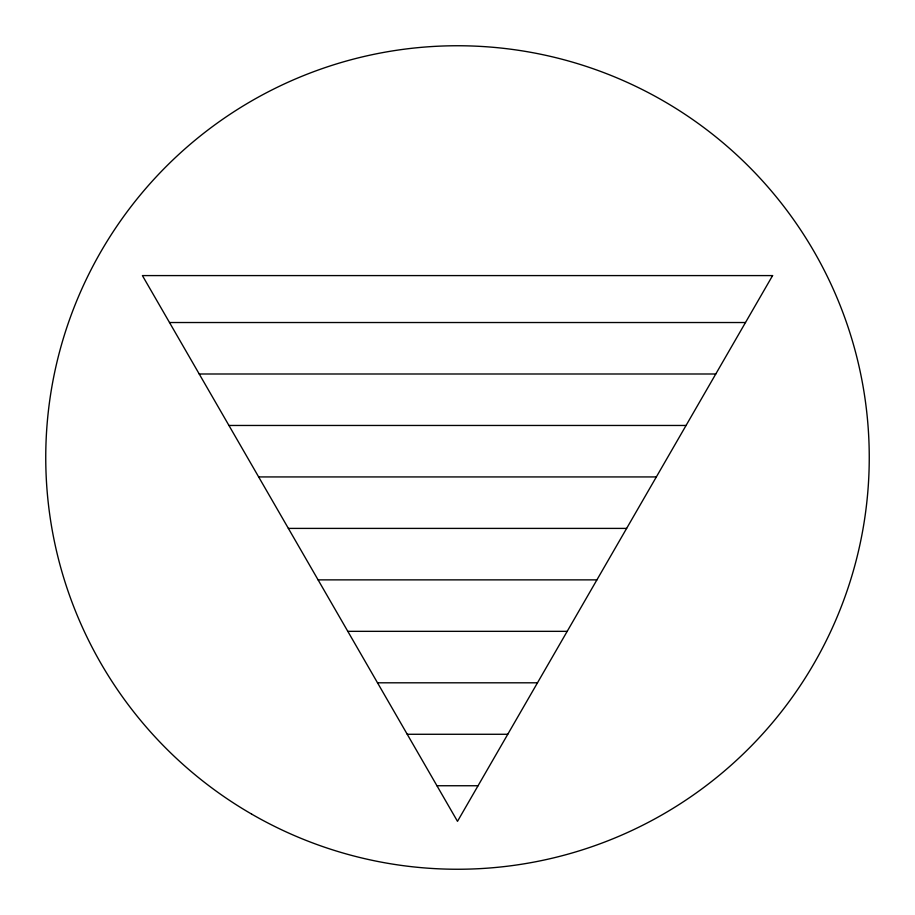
<?xml version="1.0" encoding="UTF-8"?>
<svg xmlns="http://www.w3.org/2000/svg" width="915" height="915" viewBox="0 0 915 915"><rect width="100%" height="100%" fill="white"/><g stroke="black" fill="none" stroke-linecap="round" stroke-linejoin="round"><path stroke-width="1.37" d="M169.515 322.526L745.485 322.526M199.23 373.995L715.77 373.995M228.944 425.464L686.056 425.464M258.659 476.932L656.341 476.932M288.374 528.401L626.626 528.401M318.088 579.87L596.912 579.87M347.803 631.339L567.197 631.339M377.518 682.807L537.482 682.807M407.232 734.276L507.768 734.276M436.947 785.745L478.053 785.745M772.592 275.587L457.5 821.338L142.408 275.587L772.592 275.587M251.625 814.087A411.75 411.75 0 0 0 869.25 457.5A411.75 411.75 0 0 0 251.625 100.913A411.75 411.75 0 0 0 251.625 814.087"/></g></svg>
